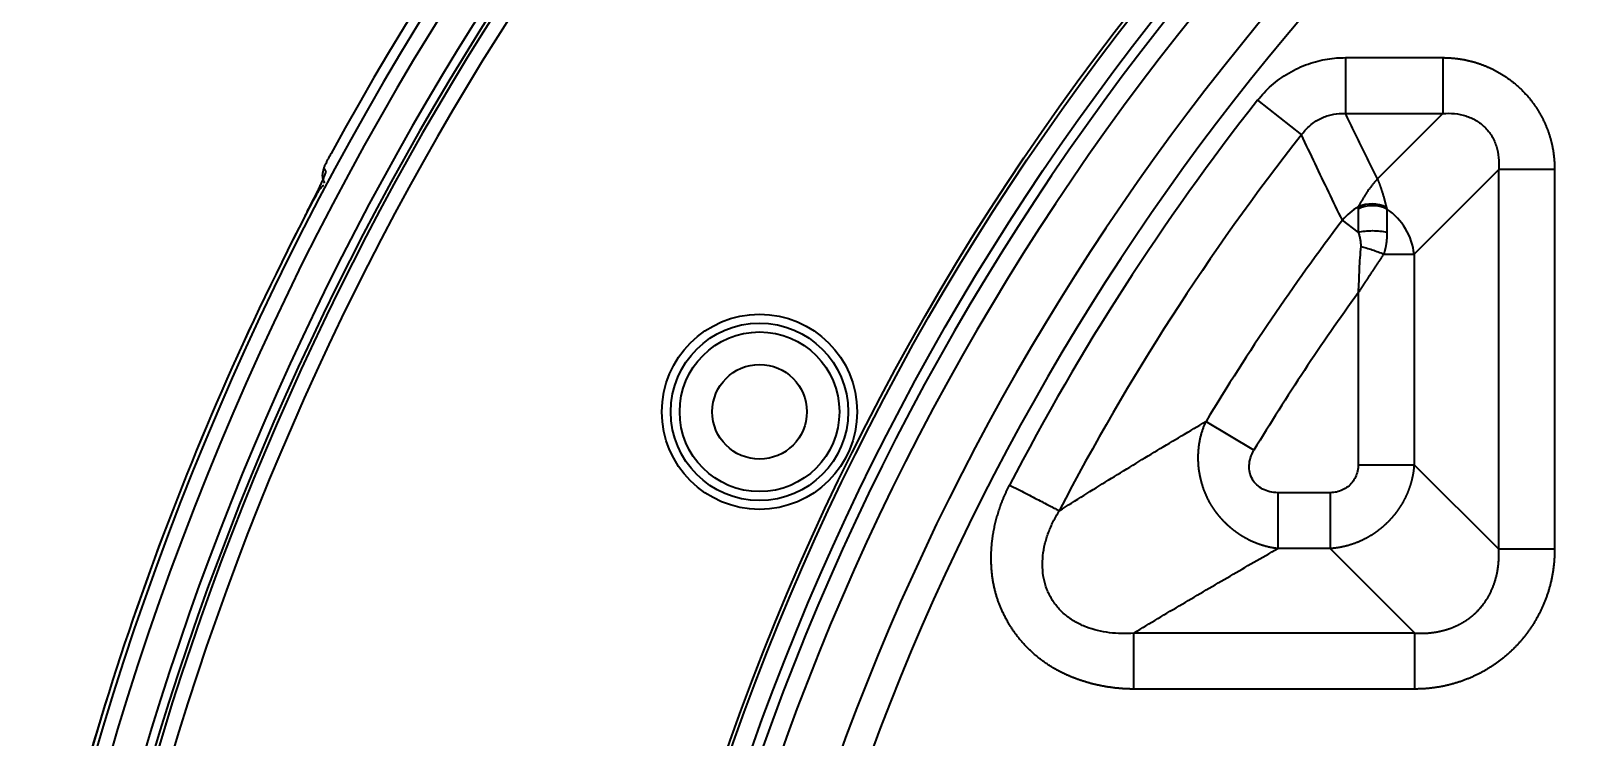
# Model space of a CAD drawing. Header units: millimetres. Extents: x -1286 to 291, y 5350 to 5880.
# Drawn here: x -1159.3 to -1106.4, y 5717.8 to 5741.8 of the extents above; entities that cross this region are included whole.
import ezdxf

# ---------------------------------------------------------------- set-up
doc = ezdxf.new("R2010")
doc.units = ezdxf.units.MM
doc.layers.add('dim', color=82, linetype='Continuous', lineweight=9)
doc.layers.add('粗实线层', color=7, linetype='Continuous', lineweight=35)
doc.dimstyles.new('ISO-25', dxfattribs={"dimscale": 1.5, "dimtxt": 2.5, "dimasz": 2.5, "dimexe": 1.25, "dimexo": 0.625, "dimtad": 1, "dimtxsty": 'Standard', "dimcen": 2.5, "dimadec": 0, "dimazin": 0, "dimtfac": 1, "dimtmove": 0, "dimatfit": 3, "dimfxl": 0, "dimarcsym": 0})

# ---------------------------------------------------------------- blocks, each defined once
blk = doc.blocks.new('*D39')
at = {"layer": 'Defpoints', "color": 0, "lineweight": 18, "transparency": 16777216}
for p in [(-981.514, 5754.075), (-1136.803, 5623.235)]:
    blk.add_point(p, dxfattribs=at)
at = {"layer": 'dim', "color": 0, "lineweight": -2, "transparency": 16777216}
for p, q in [((-931.597, 5796.133), (-979.219, 5756.008)), ((-1136.803, 5623.235), (-981.514, 5754.075)), ((-1139.097, 5621.302), (-1141.391, 5619.369))]:
    blk.add_line(p, q, dxfattribs=at)
at = {"layer": 'dim', "color": 0, "lineweight": 18, "transparency": 16777216}
for points in [[(-979.542, 5756.391), (-978.897, 5755.626), (-981.514, 5754.075)], [(-1139.419, 5621.684), (-1138.775, 5620.92), (-1136.803, 5623.235)]]:
    blk.add_solid(points, dxfattribs=at)
at = {"layer": 'dim', "color": 0, "lineweight": 18, "transparency": 16777216, "insert": (-942.427, 5790.849), "char_height": 3.75, "attachment_point": 5, "rotation": 40.1161}
blk.add_mtext('∅203,06', dxfattribs=at)

msp = doc.modelspace()

# ---------------------------------------------------------------- linework, layer by layer
at = {"layer": '粗实线层', "lineweight": 25}
for p, q in [((-1114.629, 5740.892), (-1114.629, 5738.991)), ((-1114.629, 5740.892), (-1111.323, 5740.892)), ((-1117.615, 5739.442), (-1116.122, 5738.267)), ((-1114.629, 5738.991), (-1111.323, 5738.991)), ((-1113.543, 5736.772), (-1111.323, 5738.991)), ((-1149.084, 5737.639), (-1149.084, 5737.639)), ((-1112.296, 5734.218), (-1109.423, 5737.091)), ((-1109.423, 5724.183), (-1109.423, 5737.091)), ((-1107.522, 5737.091), (-1107.522, 5724.183)), ((-1114.196, 5735.747), (-1114.196, 5734.959)), ((-1113.219, 5735.747), (-1113.219, 5734.959)), ((-1114.196, 5734.959), (-1114.733, 5735.366)), ((-1113.329, 5734.218), (-1112.296, 5734.218)), ((-1112.296, 5734.218), (-1112.296, 5727.056)), ((-1114.196, 5732.899), (-1114.196, 5727.056)), ((-1117.737, 5727.546), (-1119.366, 5728.526)), ((-1114.196, 5727.056), (-1112.904, 5727.056)), ((-1112.296, 5727.056), (-1109.423, 5724.183)), ((-1115.147, 5726.106), (-1116.923, 5726.106)), ((-1115.147, 5724.205), (-1116.923, 5724.205)), ((-1115.147, 5724.205), (-1112.274, 5721.332)), ((-1112.274, 5721.332), (-1121.818, 5721.332)), ((-1112.274, 5719.432), (-1121.818, 5719.432))]:
    msp.add_line(p, q, dxfattribs=at)
for centre, radius in [((-1053.128, 5688.655), 87.342), ((-1053.128, 5688.655), 87.216), ((-1053.128, 5688.655), 86.564), ((-1134.533, 5728.855), 3.316), ((-1134.533, 5728.855), 3.015), ((-1134.533, 5728.855), 2.713), ((-1134.533, 5728.855), 1.608)]:
    msp.add_circle(centre, radius, dxfattribs=at)
for centre, radius, start, end in [((-1059.158, 5688.655), 102.032, 6.18953, 168.43129), ((-1059.158, 5688.655), 102.402, 14.30847, 151.42209), ((-1059.158, 5688.655), 102.401, 14.30847, 151.42209), ((-1059.158, 5688.655), 101.531, 6.18953, 168.40811), ((-1059.158, 5688.655), 100.442, 20.91041, 168.28064), ((-1059.158, 5688.655), 100.141, 20.91041, 168.28065), ((-1059.158, 5688.655), 100.022, 21.11656, 168.26666), ((-1059.158, 5688.655), 99.521, 21.13618, 168.17064), ((-1053.128, 5688.655), 86.224, 90.08059, 179.91941), ((-1053.128, 5688.655), 85.581, 90.90297, 179.09703), ((-1053.128, 5688.655), 83.696, 92.22396, 178.03204), ((-1053.128, 5688.655), 82.706, 92.58039, 177.41961), ((-1053.128, 5688.655), 82.085, 141.77763, 152.65107), ((-1053.128, 5688.655), 80.184, 141.77758, 152.65109), ((-1059.158, 5688.655), 102.19, 152.70867, 168.44961), ((-1059.158, 5688.655), 102.191, 152.70867, 168.44814), ((-1053.128, 5688.655), 77.311, 142.8295, 148.95459), ((-1053.128, 5688.655), 75.411, 144.07664, 148.95453)]:
    msp.add_arc(centre, radius, start, end, dxfattribs=at)
for centre, major_axis, ratio, start_param, end_param in [((-1148.886, 5736.897), (-0.431, -0.258), 0.998141, 5.250322, 6.282591), ((-1113.219, 5734.218), (-1.8, -0.894), 0.933392, 4.789792, 5.146527), ((-1113.708, 5734.982), (-1.005, 0), 0.870881, 4.204558, 5.220229), ((-1113.704, 5735.021), (-0.991, 0.17), 0.891948, 4.378573, 5.370237), ((-1114.196, 5734.218), (-1.421, 1.421), 0.89907, 3.980088, 4.907867)]:
    msp.add_ellipse(centre, major_axis=major_axis, ratio=ratio, start_param=start_param, end_param=end_param, dxfattribs=at)
for points in [[(-1117.615, 5739.442), (-1117.475, 5739.621), (-1117.164, 5739.954), (-1116.568, 5740.391), (-1115.902, 5740.699), (-1115.227, 5740.864), (-1114.824, 5740.892), (-1114.629, 5740.892)], [(-1113.543, 5736.772), (-1113.633, 5736.954), (-1113.813, 5737.321), (-1114.085, 5737.874), (-1114.357, 5738.43), (-1114.538, 5738.804), (-1114.629, 5738.991)], [(-1114.733, 5735.366), (-1114.887, 5735.683), (-1115.195, 5736.321), (-1115.658, 5737.288), (-1115.967, 5737.939), (-1116.122, 5738.267)], [(-1149.328, 5737.135), (-1149.329, 5737.136), (-1149.329, 5737.141), (-1149.324, 5737.157), (-1149.314, 5737.183), (-1149.298, 5737.22), (-1149.273, 5737.272), (-1149.24, 5737.342), (-1149.196, 5737.428), (-1149.143, 5737.53), (-1149.104, 5737.602), (-1149.084, 5737.639)], [(-1149.974, 5735.511), (-1149.928, 5735.6), (-1149.841, 5735.768), (-1149.727, 5735.994), (-1149.628, 5736.192), (-1149.543, 5736.365), (-1149.473, 5736.511), (-1149.415, 5736.632), (-1149.368, 5736.734), (-1149.329, 5736.823), (-1149.297, 5736.899), (-1149.274, 5736.96), (-1149.261, 5737.004), (-1149.26, 5737.02), (-1149.262, 5737.024)], [(-1149.262, 5737.024), (-1149.269, 5737.036), (-1149.284, 5737.061), (-1149.306, 5737.098), (-1149.321, 5737.123), (-1149.328, 5737.135)], [(-1114.19, 5735.824), (-1114.192, 5735.812), (-1114.195, 5735.787), (-1114.196, 5735.761), (-1114.196, 5735.747)], [(-1113.237, 5735.8), (-1113.235, 5735.792), (-1113.23, 5735.775), (-1113.223, 5735.757), (-1113.219, 5735.747)], [(-1116.923, 5726.106), (-1117.019, 5726.106), (-1117.201, 5726.127), (-1117.449, 5726.22), (-1117.652, 5726.367), (-1117.802, 5726.559), (-1117.89, 5726.787), (-1117.911, 5727.037), (-1117.862, 5727.297), (-1117.787, 5727.464), (-1117.737, 5727.546)], [(-1114.196, 5727.056), (-1114.196, 5726.981), (-1114.212, 5726.836), (-1114.281, 5726.632), (-1114.393, 5726.451), (-1114.542, 5726.302), (-1114.722, 5726.191), (-1114.927, 5726.121), (-1115.072, 5726.106), (-1115.147, 5726.106)], [(-1121.818, 5721.332), (-1121.271, 5721.665), (-1120.179, 5722.322), (-1118.549, 5723.278), (-1117.465, 5723.899), (-1116.923, 5724.205)]]:
    msp.add_open_spline(points, degree=3, dxfattribs=at)
for points, degree, knots in [([(-1111.323, 5740.892), (-1110.932, 5740.891), (-1110.552, 5740.815), (-1110.183, 5740.74), (-1109.837, 5740.595), (-1109.497, 5740.453), (-1109.191, 5740.247), (-1108.888, 5740.043), (-1108.372, 5739.526), (-1108.168, 5739.223), (-1107.962, 5738.918), (-1107.819, 5738.577), (-1107.674, 5738.232), (-1107.599, 5737.861), (-1107.523, 5737.483), (-1107.522, 5737.091)], 2, [0, 0, 0, 0.125, 0.125, 0.25, 0.25, 0.375, 0.375, 0.5, 0.625, 0.625, 0.75, 0.75, 0.875, 0.875, 1, 1, 1]), ([(-1116.122, 5738.267), (-1116.114, 5738.278), (-1116.028, 5738.397), (-1115.833, 5738.606), (-1115.498, 5738.829), (-1115.128, 5738.961), (-1114.832, 5738.996), (-1114.669, 5738.993), (-1114.629, 5738.991)], 3, [0, 0, 0, 0, 0.023926, 0.251515, 0.488779, 0.72083, 0.931988, 1, 1, 1, 1]), ([(-1111.323, 5738.991), (-1111.188, 5739.003), (-1111.053, 5739.003), (-1110.789, 5738.977), (-1110.66, 5738.951), (-1110.414, 5738.873), (-1110.296, 5738.821), (-1110.079, 5738.69), (-1109.979, 5738.613), (-1109.801, 5738.435), (-1109.723, 5738.335), (-1109.593, 5738.118), (-1109.541, 5738), (-1109.463, 5737.754), (-1109.437, 5737.625), (-1109.411, 5737.361), (-1109.411, 5737.226), (-1109.423, 5737.091)], 3, [0, 0, 0, 0, 0.125, 0.125, 0.25, 0.25, 0.375, 0.375, 0.5, 0.5, 0.625, 0.625, 0.75, 0.75, 0.875, 0.875, 1, 1, 1, 1]), ([(-1113.543, 5736.772), (-1113.547, 5736.767), (-1113.556, 5736.757), (-1113.571, 5736.74), (-1113.588, 5736.72), (-1113.608, 5736.698), (-1113.63, 5736.672), (-1113.653, 5736.644), (-1113.68, 5736.612), (-1113.708, 5736.576), (-1113.739, 5736.537), (-1113.772, 5736.494), (-1113.807, 5736.446), (-1113.844, 5736.394), (-1113.88, 5736.343), (-1113.912, 5736.294), (-1113.941, 5736.25), (-1113.97, 5736.205), (-1113.997, 5736.161), (-1114.024, 5736.117), (-1114.05, 5736.074), (-1114.076, 5736.031), (-1114.1, 5735.988), (-1114.124, 5735.946), (-1114.147, 5735.905), (-1114.169, 5735.864), (-1114.183, 5735.837), (-1114.19, 5735.824)], 3, [0, 0, 0, 0, 0.01982, 0.043011, 0.069575, 0.099515, 0.132836, 0.169539, 0.209629, 0.253107, 0.299975, 0.350232, 0.403877, 0.460904, 0.521304, 0.567585, 0.612716, 0.65669, 0.699505, 0.741157, 0.781642, 0.82096, 0.859109, 0.896088, 0.931896, 0.966534, 1, 1, 1, 1]), ([(-1113.543, 5736.772), (-1113.54, 5736.766), (-1113.536, 5736.755), (-1113.529, 5736.738), (-1113.522, 5736.72), (-1113.515, 5736.703), (-1113.508, 5736.686), (-1113.501, 5736.669), (-1113.495, 5736.653), (-1113.489, 5736.636), (-1113.482, 5736.619), (-1113.476, 5736.603), (-1113.47, 5736.586), (-1113.464, 5736.57), (-1113.459, 5736.554), (-1113.453, 5736.538), (-1113.447, 5736.523), (-1113.442, 5736.507), (-1113.437, 5736.492), (-1113.431, 5736.477), (-1113.426, 5736.462), (-1113.421, 5736.447), (-1113.417, 5736.432), (-1113.412, 5736.418), (-1113.407, 5736.404), (-1113.403, 5736.39), (-1113.399, 5736.377), (-1113.394, 5736.364), (-1113.39, 5736.351), (-1113.386, 5736.338), (-1113.379, 5736.315), (-1113.369, 5736.282), (-1113.355, 5736.237), (-1113.342, 5736.193), (-1113.329, 5736.148), (-1113.316, 5736.104), (-1113.304, 5736.06), (-1113.292, 5736.016), (-1113.28, 5735.972), (-1113.269, 5735.928), (-1113.258, 5735.885), (-1113.247, 5735.843), (-1113.24, 5735.814), (-1113.237, 5735.8)], 3, [0, 0, 0, 0, 0.023244, 0.046112, 0.068603, 0.090719, 0.112458, 0.133821, 0.154808, 0.175419, 0.195654, 0.215512, 0.234994, 0.2541, 0.27283, 0.291184, 0.309162, 0.326764, 0.343989, 0.360838, 0.377311, 0.393409, 0.409129, 0.424474, 0.439443, 0.454036, 0.468252, 0.482092, 0.495557, 0.508645, 0.521357, 0.566328, 0.610374, 0.653494, 0.695689, 0.736959, 0.777305, 0.816727, 0.855226, 0.892802, 0.929456, 0.965188, 1, 1, 1, 1]), ([(-1107.522, 5737.091), (-1107.626, 5737.091), (-1107.73, 5737.091), (-1107.935, 5737.091), (-1108.036, 5737.091), (-1108.234, 5737.091), (-1108.33, 5737.091), (-1108.516, 5737.091), (-1108.605, 5737.091), (-1108.774, 5737.091), (-1108.854, 5737.091), (-1109.002, 5737.091), (-1109.071, 5737.091), (-1109.195, 5737.091), (-1109.251, 5737.091), (-1109.348, 5737.091), (-1109.389, 5737.091), (-1109.423, 5737.091)], 3, [0, 0, 0, 0, 0.125, 0.125, 0.25, 0.25, 0.375, 0.375, 0.5, 0.5, 0.625, 0.625, 0.75, 0.75, 0.875, 0.875, 1, 1, 1, 1]), ([(-1149.336, 5736.541), (-1149.349, 5736.538), (-1149.386, 5736.521), (-1149.455, 5736.449), (-1149.553, 5736.301), (-1149.674, 5736.086), (-1149.819, 5735.811), (-1149.924, 5735.608), (-1149.981, 5735.499)], 3, [0, 0, 0, 0, 0.083952, 0.234691, 0.402189, 0.586133, 0.785707, 1, 1, 1, 1]), ([(-1114.196, 5734.959), (-1114.122, 5734.976), (-1114.042, 5734.99), (-1113.878, 5735.008), (-1113.793, 5735.012), (-1113.623, 5735.012), (-1113.537, 5735.008), (-1113.373, 5734.99), (-1113.293, 5734.976), (-1113.219, 5734.959)], 3, [0, 0, 0, 0, 0.25, 0.25, 0.5, 0.5, 0.75, 0.75, 1, 1, 1, 1]), ([(-1114.196, 5734.959), (-1114.183, 5734.92), (-1114.17, 5734.88), (-1114.147, 5734.799), (-1114.137, 5734.759), (-1114.121, 5734.677), (-1114.115, 5734.637), (-1114.108, 5734.557), (-1114.107, 5734.517), (-1114.109, 5734.478)], 3, [0, 0, 0, 0, 0.25, 0.25, 0.5, 0.5, 0.75, 0.75, 1, 1, 1, 1]), ([(-1113.219, 5734.959), (-1113.219, 5734.952), (-1113.219, 5734.94), (-1113.219, 5734.92), (-1113.219, 5734.901), (-1113.22, 5734.882), (-1113.22, 5734.862), (-1113.221, 5734.843), (-1113.222, 5734.824), (-1113.223, 5734.805), (-1113.224, 5734.786), (-1113.225, 5734.766), (-1113.226, 5734.747), (-1113.228, 5734.728), (-1113.229, 5734.709), (-1113.231, 5734.69), (-1113.233, 5734.671), (-1113.235, 5734.652), (-1113.237, 5734.634), (-1113.239, 5734.615), (-1113.242, 5734.596), (-1113.245, 5734.577), (-1113.247, 5734.559), (-1113.25, 5734.54), (-1113.253, 5734.522), (-1113.256, 5734.503), (-1113.26, 5734.485), (-1113.263, 5734.467), (-1113.267, 5734.448), (-1113.271, 5734.43), (-1113.275, 5734.412), (-1113.279, 5734.394), (-1113.283, 5734.376), (-1113.288, 5734.358), (-1113.292, 5734.34), (-1113.297, 5734.323), (-1113.302, 5734.305), (-1113.307, 5734.287), (-1113.312, 5734.27), (-1113.317, 5734.252), (-1113.323, 5734.235), (-1113.327, 5734.223), (-1113.329, 5734.218)], 3, [0, 0, 0, 0, 0.026987, 0.053864, 0.080631, 0.107289, 0.133837, 0.160275, 0.186604, 0.212822, 0.238931, 0.264931, 0.290821, 0.316604, 0.342278, 0.367845, 0.393305, 0.41866, 0.443909, 0.469056, 0.494099, 0.519042, 0.543885, 0.56863, 0.593279, 0.617833, 0.642295, 0.666667, 0.690951, 0.71515, 0.739266, 0.763302, 0.787261, 0.811146, 0.834961, 0.858708, 0.882392, 0.906017, 0.929586, 0.953103, 0.976573, 1, 1, 1, 1]), ([(-1114.109, 5734.478), (-1114.122, 5734.35), (-1114.132, 5734.221), (-1114.149, 5733.96), (-1114.156, 5733.828), (-1114.168, 5733.563), (-1114.173, 5733.43), (-1114.184, 5733.164), (-1114.189, 5733.032), (-1114.196, 5732.899)], 3, [0, 0, 0, 0, 0.25, 0.25, 0.5, 0.5, 0.75, 0.75, 1, 1, 1, 1]), ([(-1113.329, 5734.218), (-1113.335, 5734.209), (-1113.347, 5734.191), (-1113.365, 5734.163), (-1113.384, 5734.135), (-1113.403, 5734.106), (-1113.422, 5734.077), (-1113.442, 5734.047), (-1113.462, 5734.016), (-1113.483, 5733.985), (-1113.504, 5733.953), (-1113.526, 5733.921), (-1113.548, 5733.887), (-1113.57, 5733.854), (-1113.593, 5733.819), (-1113.616, 5733.784), (-1113.64, 5733.748), (-1113.664, 5733.712), (-1113.688, 5733.675), (-1113.713, 5733.637), (-1113.738, 5733.599), (-1113.764, 5733.56), (-1113.79, 5733.52), (-1113.816, 5733.48), (-1113.843, 5733.439), (-1113.871, 5733.398), (-1113.898, 5733.355), (-1113.926, 5733.313), (-1113.955, 5733.269), (-1113.984, 5733.225), (-1114.013, 5733.18), (-1114.043, 5733.135), (-1114.073, 5733.089), (-1114.103, 5733.043), (-1114.134, 5732.995), (-1114.165, 5732.947), (-1114.186, 5732.915), (-1114.196, 5732.899)], 3, [0, 0, 0, 0, 0.020895, 0.042241, 0.064037, 0.086283, 0.10898, 0.132128, 0.155726, 0.179776, 0.204278, 0.22923, 0.254634, 0.28049, 0.306797, 0.333556, 0.360767, 0.38843, 0.416545, 0.445113, 0.474132, 0.503604, 0.533528, 0.563905, 0.594734, 0.626016, 0.65775, 0.689937, 0.722577, 0.755669, 0.789215, 0.823213, 0.857664, 0.892569, 0.927926, 0.963736, 1, 1, 1, 1]), ([(-1114.109, 5734.478), (-1114.05, 5734.463), (-1113.986, 5734.445), (-1113.855, 5734.406), (-1113.787, 5734.384), (-1113.65, 5734.339), (-1113.582, 5734.315), (-1113.451, 5734.267), (-1113.388, 5734.242), (-1113.329, 5734.218)], 3, [0, 0, 0, 0, 0.25, 0.25, 0.5, 0.5, 0.75, 0.75, 1, 1, 1, 1]), ([(-1124.35, 5725.493), (-1123.794, 5725.843), (-1122.683, 5726.536), (-1121.023, 5727.546), (-1119.918, 5728.202), (-1119.366, 5728.526)], 3, [0, 0, 0, 0, 0.333334, 0.666669, 1, 1, 1, 1]), ([(-1116.923, 5724.205), (-1116.932, 5724.206), (-1116.949, 5724.208), (-1116.974, 5724.211), (-1117, 5724.215), (-1117.025, 5724.219), (-1117.051, 5724.222), (-1117.076, 5724.227), (-1117.102, 5724.231), (-1117.127, 5724.236), (-1117.153, 5724.241), (-1117.178, 5724.246), (-1117.203, 5724.251), (-1117.229, 5724.257), (-1117.254, 5724.262), (-1117.279, 5724.269), (-1117.305, 5724.275), (-1117.33, 5724.281), (-1117.355, 5724.288), (-1117.38, 5724.295), (-1117.405, 5724.302), (-1117.43, 5724.31), (-1117.455, 5724.317), (-1117.48, 5724.325), (-1117.505, 5724.333), (-1117.529, 5724.342), (-1117.554, 5724.35), (-1117.578, 5724.359), (-1117.603, 5724.368), (-1117.627, 5724.377), (-1117.652, 5724.386), (-1117.676, 5724.396), (-1117.7, 5724.406), (-1117.724, 5724.416), (-1117.748, 5724.426), (-1117.772, 5724.436), (-1117.796, 5724.447), (-1117.819, 5724.458), (-1117.843, 5724.469), (-1117.866, 5724.48), (-1117.889, 5724.491), (-1117.913, 5724.503), (-1117.936, 5724.515), (-1117.959, 5724.527), (-1117.981, 5724.539), (-1118.004, 5724.551), (-1118.027, 5724.564), (-1118.049, 5724.576), (-1118.071, 5724.589), (-1118.093, 5724.602), (-1118.115, 5724.615), (-1118.137, 5724.629), (-1118.159, 5724.642), (-1118.18, 5724.656), (-1118.202, 5724.669), (-1118.223, 5724.683), (-1118.244, 5724.697), (-1118.265, 5724.712), (-1118.286, 5724.726), (-1118.307, 5724.74), (-1118.327, 5724.755), (-1118.347, 5724.77), (-1118.367, 5724.785), (-1118.387, 5724.8), (-1118.407, 5724.815), (-1118.427, 5724.83), (-1118.446, 5724.845), (-1118.466, 5724.861), (-1118.485, 5724.876), (-1118.504, 5724.892), (-1118.522, 5724.908), (-1118.541, 5724.924), (-1118.559, 5724.94), (-1118.578, 5724.956), (-1118.596, 5724.972), (-1118.614, 5724.988), (-1118.631, 5725.004), (-1118.649, 5725.021), (-1118.666, 5725.037), (-1118.683, 5725.054), (-1118.7, 5725.07), (-1118.717, 5725.087), (-1118.734, 5725.104), (-1118.75, 5725.12), (-1118.766, 5725.137), (-1118.782, 5725.154), (-1118.798, 5725.171), (-1118.814, 5725.188), (-1118.829, 5725.205), (-1118.844, 5725.222), (-1118.86, 5725.239), (-1118.874, 5725.256), (-1118.889, 5725.273), (-1118.904, 5725.291), (-1118.918, 5725.308), (-1118.932, 5725.325), (-1118.946, 5725.342), (-1118.96, 5725.359), (-1118.974, 5725.377), (-1118.987, 5725.394), (-1119, 5725.411), (-1119.013, 5725.429), (-1119.026, 5725.446), (-1119.039, 5725.463), (-1119.051, 5725.48), (-1119.063, 5725.498), (-1119.076, 5725.515), (-1119.087, 5725.532), (-1119.099, 5725.549), (-1119.111, 5725.567), (-1119.122, 5725.584), (-1119.133, 5725.601), (-1119.144, 5725.618), (-1119.155, 5725.635), (-1119.166, 5725.653), (-1119.176, 5725.67), (-1119.187, 5725.687), (-1119.197, 5725.704), (-1119.207, 5725.721), (-1119.217, 5725.738), (-1119.23, 5725.76), (-1119.246, 5725.789), (-1119.265, 5725.825), (-1119.284, 5725.861), (-1119.302, 5725.898), (-1119.321, 5725.936), (-1119.339, 5725.974), (-1119.356, 5726.013), (-1119.374, 5726.053), (-1119.391, 5726.093), (-1119.407, 5726.134), (-1119.424, 5726.176), (-1119.439, 5726.219), (-1119.455, 5726.262), (-1119.469, 5726.305), (-1119.484, 5726.35), (-1119.497, 5726.394), (-1119.51, 5726.44), (-1119.523, 5726.486), (-1119.535, 5726.533), (-1119.546, 5726.58), (-1119.557, 5726.627), (-1119.567, 5726.676), (-1119.577, 5726.724), (-1119.585, 5726.774), (-1119.593, 5726.823), (-1119.601, 5726.873), (-1119.607, 5726.924), (-1119.613, 5726.974), (-1119.618, 5727.025), (-1119.622, 5727.077), (-1119.625, 5727.129), (-1119.627, 5727.181), (-1119.629, 5727.233), (-1119.629, 5727.285), (-1119.629, 5727.338), (-1119.628, 5727.391), (-1119.626, 5727.443), (-1119.623, 5727.496), (-1119.619, 5727.549), (-1119.614, 5727.602), (-1119.608, 5727.656), (-1119.602, 5727.709), (-1119.594, 5727.761), (-1119.585, 5727.814), (-1119.576, 5727.867), (-1119.565, 5727.919), (-1119.554, 5727.972), (-1119.541, 5728.024), (-1119.528, 5728.076), (-1119.514, 5728.127), (-1119.498, 5728.179), (-1119.482, 5728.229), (-1119.465, 5728.28), (-1119.447, 5728.33), (-1119.428, 5728.38), (-1119.408, 5728.429), (-1119.387, 5728.478), (-1119.373, 5728.51), (-1119.366, 5728.526)], 3, [0, 0, 0, 0, 0.004603, 0.009209, 0.013818, 0.018429, 0.023042, 0.027657, 0.032275, 0.036893, 0.041513, 0.046134, 0.050755, 0.055377, 0.059999, 0.064621, 0.069243, 0.073865, 0.078485, 0.083104, 0.087722, 0.092338, 0.096953, 0.101565, 0.106175, 0.110782, 0.115386, 0.119987, 0.124584, 0.129178, 0.133767, 0.138352, 0.142933, 0.147509, 0.152079, 0.156644, 0.161204, 0.165757, 0.170305, 0.174846, 0.17938, 0.183907, 0.188426, 0.192939, 0.197443, 0.201939, 0.206427, 0.210907, 0.215378, 0.219839, 0.224291, 0.228734, 0.233166, 0.237589, 0.242001, 0.246403, 0.250793, 0.255173, 0.259541, 0.263898, 0.268243, 0.272576, 0.276896, 0.281204, 0.2855, 0.289782, 0.294051, 0.298307, 0.30255, 0.306778, 0.310992, 0.315193, 0.319378, 0.323549, 0.327706, 0.331847, 0.335973, 0.340083, 0.344178, 0.348257, 0.35232, 0.356367, 0.360398, 0.364412, 0.36841, 0.37239, 0.376354, 0.3803, 0.38423, 0.388141, 0.392035, 0.395912, 0.39977, 0.40361, 0.407432, 0.411236, 0.415022, 0.418788, 0.422536, 0.426266, 0.429976, 0.433667, 0.437339, 0.440992, 0.444625, 0.448239, 0.451834, 0.455408, 0.458963, 0.462498, 0.466013, 0.469508, 0.472983, 0.476438, 0.479872, 0.483287, 0.48668, 0.490054, 0.493406, 0.496738, 0.50005, 0.50684, 0.513717, 0.520681, 0.527732, 0.534868, 0.54209, 0.549396, 0.556786, 0.564258, 0.571812, 0.579448, 0.587163, 0.594956, 0.602828, 0.610776, 0.618799, 0.626896, 0.635066, 0.643307, 0.651618, 0.659997, 0.668442, 0.676953, 0.685526, 0.694161, 0.702856, 0.711609, 0.720418, 0.729281, 0.738195, 0.74716, 0.756173, 0.765232, 0.774335, 0.783479, 0.792662, 0.801883, 0.811138, 0.820426, 0.829745, 0.839091, 0.848463, 0.857859, 0.867275, 0.87671, 0.886161, 0.895626, 0.905103, 0.914589, 0.924082, 0.933579, 0.943079, 0.952579, 0.962076, 0.971569, 0.981056, 0.990533, 1, 1, 1, 1]), ([(-1112.296, 5727.056), (-1112.296, 5727.047), (-1112.298, 5727.029), (-1112.3, 5727.002), (-1112.302, 5726.975), (-1112.305, 5726.948), (-1112.308, 5726.921), (-1112.311, 5726.894), (-1112.315, 5726.867), (-1112.318, 5726.841), (-1112.322, 5726.814), (-1112.326, 5726.787), (-1112.331, 5726.76), (-1112.336, 5726.734), (-1112.34, 5726.707), (-1112.346, 5726.68), (-1112.351, 5726.654), (-1112.357, 5726.627), (-1112.362, 5726.601), (-1112.369, 5726.574), (-1112.375, 5726.548), (-1112.381, 5726.521), (-1112.388, 5726.495), (-1112.395, 5726.469), (-1112.403, 5726.443), (-1112.41, 5726.417), (-1112.418, 5726.391), (-1112.426, 5726.365), (-1112.434, 5726.339), (-1112.443, 5726.313), (-1112.451, 5726.287), (-1112.46, 5726.261), (-1112.47, 5726.236), (-1112.479, 5726.21), (-1112.489, 5726.185), (-1112.498, 5726.159), (-1112.509, 5726.134), (-1112.519, 5726.109), (-1112.529, 5726.083), (-1112.54, 5726.058), (-1112.551, 5726.033), (-1112.562, 5726.009), (-1112.574, 5725.984), (-1112.586, 5725.959), (-1112.597, 5725.934), (-1112.61, 5725.91), (-1112.622, 5725.886), (-1112.634, 5725.861), (-1112.647, 5725.837), (-1112.66, 5725.813), (-1112.673, 5725.789), (-1112.687, 5725.765), (-1112.7, 5725.742), (-1112.714, 5725.718), (-1112.728, 5725.695), (-1112.743, 5725.671), (-1112.757, 5725.648), (-1112.772, 5725.625), (-1112.787, 5725.602), (-1112.802, 5725.579), (-1112.817, 5725.556), (-1112.832, 5725.534), (-1112.848, 5725.511), (-1112.864, 5725.489), (-1112.88, 5725.467), (-1112.896, 5725.445), (-1112.913, 5725.423), (-1112.929, 5725.401), (-1112.946, 5725.379), (-1112.963, 5725.358), (-1112.981, 5725.337), (-1112.998, 5725.315), (-1113.016, 5725.294), (-1113.033, 5725.274), (-1113.051, 5725.253), (-1113.07, 5725.232), (-1113.088, 5725.212), (-1113.106, 5725.192), (-1113.125, 5725.172), (-1113.144, 5725.152), (-1113.163, 5725.132), (-1113.182, 5725.112), (-1113.202, 5725.093), (-1113.221, 5725.074), (-1113.241, 5725.055), (-1113.261, 5725.036), (-1113.281, 5725.017), (-1113.301, 5724.999), (-1113.321, 5724.98), (-1113.342, 5724.962), (-1113.363, 5724.944), (-1113.383, 5724.926), (-1113.405, 5724.909), (-1113.426, 5724.891), (-1113.447, 5724.874), (-1113.468, 5724.857), (-1113.49, 5724.84), (-1113.512, 5724.823), (-1113.534, 5724.807), (-1113.556, 5724.791), (-1113.578, 5724.775), (-1113.6, 5724.759), (-1113.623, 5724.743), (-1113.645, 5724.727), (-1113.668, 5724.712), (-1113.691, 5724.697), (-1113.714, 5724.682), (-1113.737, 5724.667), (-1113.76, 5724.653), (-1113.784, 5724.639), (-1113.807, 5724.625), (-1113.831, 5724.611), (-1113.854, 5724.597), (-1113.878, 5724.584), (-1113.902, 5724.57), (-1113.926, 5724.557), (-1113.95, 5724.545), (-1113.975, 5724.532), (-1113.999, 5724.52), (-1114.024, 5724.508), (-1114.048, 5724.496), (-1114.073, 5724.484), (-1114.098, 5724.473), (-1114.123, 5724.461), (-1114.148, 5724.45), (-1114.173, 5724.439), (-1114.198, 5724.429), (-1114.223, 5724.419), (-1114.248, 5724.408), (-1114.274, 5724.399), (-1114.299, 5724.389), (-1114.325, 5724.379), (-1114.351, 5724.37), (-1114.376, 5724.361), (-1114.402, 5724.353), (-1114.428, 5724.344), (-1114.454, 5724.336), (-1114.48, 5724.328), (-1114.506, 5724.32), (-1114.532, 5724.312), (-1114.559, 5724.305), (-1114.585, 5724.298), (-1114.611, 5724.291), (-1114.638, 5724.285), (-1114.664, 5724.278), (-1114.691, 5724.272), (-1114.717, 5724.266), (-1114.744, 5724.261), (-1114.77, 5724.255), (-1114.797, 5724.25), (-1114.824, 5724.245), (-1114.85, 5724.24), (-1114.877, 5724.236), (-1114.904, 5724.232), (-1114.931, 5724.228), (-1114.958, 5724.224), (-1114.985, 5724.221), (-1115.012, 5724.217), (-1115.039, 5724.215), (-1115.066, 5724.212), (-1115.093, 5724.209), (-1115.12, 5724.207), (-1115.138, 5724.206), (-1115.147, 5724.205)], 3, [0, 0, 0, 0, 0.006229, 0.012458, 0.018686, 0.024913, 0.031139, 0.037364, 0.043589, 0.049813, 0.056036, 0.062258, 0.06848, 0.074701, 0.080921, 0.087141, 0.09336, 0.099578, 0.105795, 0.112012, 0.118229, 0.124444, 0.130659, 0.136874, 0.143088, 0.149301, 0.155514, 0.161726, 0.167937, 0.174148, 0.180359, 0.186569, 0.192779, 0.198988, 0.205196, 0.211404, 0.217612, 0.223819, 0.230026, 0.236232, 0.242438, 0.248644, 0.254849, 0.261054, 0.267258, 0.273462, 0.279666, 0.28587, 0.292073, 0.298275, 0.304478, 0.31068, 0.316882, 0.323084, 0.329285, 0.335486, 0.341687, 0.347888, 0.354088, 0.360289, 0.366489, 0.372689, 0.378889, 0.385088, 0.391288, 0.397487, 0.403687, 0.409886, 0.416085, 0.422284, 0.428483, 0.434682, 0.44088, 0.447079, 0.453278, 0.459477, 0.465675, 0.471874, 0.478073, 0.484272, 0.490471, 0.49667, 0.502869, 0.509068, 0.515267, 0.521466, 0.527665, 0.533865, 0.540064, 0.546264, 0.552464, 0.558664, 0.564864, 0.571065, 0.577266, 0.583466, 0.589667, 0.595869, 0.60207, 0.608272, 0.614474, 0.620677, 0.626879, 0.633082, 0.639286, 0.645489, 0.651693, 0.657897, 0.664102, 0.670307, 0.676513, 0.682718, 0.688925, 0.695131, 0.701338, 0.707546, 0.713754, 0.719962, 0.726171, 0.73238, 0.73859, 0.744801, 0.751011, 0.757223, 0.763435, 0.769647, 0.77586, 0.782074, 0.788288, 0.794503, 0.800718, 0.806934, 0.813151, 0.819368, 0.825586, 0.831805, 0.838024, 0.844244, 0.850465, 0.856686, 0.862909, 0.869131, 0.875355, 0.881579, 0.887805, 0.89403, 0.900257, 0.906485, 0.912713, 0.918942, 0.925172, 0.931403, 0.937634, 0.943867, 0.9501, 0.956334, 0.96257, 0.968806, 0.975043, 0.981281, 0.987519, 0.993759, 1, 1, 1, 1]), ([(-1112.904, 5727.056), (-1112.835, 5727.056), (-1112.704, 5727.056), (-1112.535, 5727.056), (-1112.442, 5727.056), (-1112.361, 5727.056), (-1112.325, 5727.056), (-1112.296, 5727.056)], 3, [0, 0, 0, 0, 0.25, 0.5, 0.75, 0.75, 1, 1, 1, 1]), ([(-1121.818, 5719.432), (-1122.169, 5719.432), (-1122.527, 5719.477), (-1122.872, 5719.521), (-1123.21, 5719.606), (-1123.538, 5719.689), (-1123.843, 5719.806), (-1124.143, 5719.922), (-1124.404, 5720.065), (-1124.92, 5720.348), (-1125.331, 5720.738), (-1125.741, 5721.125), (-1126.036, 5721.61), (-1126.337, 5722.103), (-1126.489, 5722.618), (-1126.647, 5723.154), (-1126.663, 5723.779), (-1126.679, 5724.42), (-1126.523, 5725.073), (-1126.365, 5725.734), (-1126.038, 5726.366)], 2, [0, 0, 0, 0.0625, 0.0625, 0.125, 0.125, 0.1875, 0.1875, 0.25, 0.25, 0.375, 0.375, 0.5, 0.5, 0.625, 0.625, 0.75, 0.75, 0.875, 0.875, 1, 1, 1]), ([(-1126.038, 5726.366), (-1125.946, 5726.318), (-1125.854, 5726.27), (-1125.672, 5726.176), (-1125.582, 5726.13), (-1125.406, 5726.039), (-1125.321, 5725.995), (-1125.156, 5725.909), (-1125.077, 5725.868), (-1124.926, 5725.791), (-1124.856, 5725.754), (-1124.724, 5725.686), (-1124.663, 5725.654), (-1124.553, 5725.597), (-1124.503, 5725.572), (-1124.417, 5725.527), (-1124.38, 5725.508), (-1124.35, 5725.493)], 3, [0, 0, 0, 0, 0.125, 0.125, 0.25, 0.25, 0.375, 0.375, 0.5, 0.5, 0.625, 0.625, 0.75, 0.75, 0.875, 0.875, 1, 1, 1, 1]), ([(-1116.923, 5726.106), (-1116.923, 5726.002), (-1116.923, 5725.898), (-1116.923, 5725.693), (-1116.923, 5725.592), (-1116.923, 5725.394), (-1116.923, 5725.298), (-1116.923, 5725.112), (-1116.923, 5725.023), (-1116.923, 5724.854), (-1116.923, 5724.774), (-1116.923, 5724.626), (-1116.923, 5724.557), (-1116.923, 5724.433), (-1116.923, 5724.377), (-1116.923, 5724.28), (-1116.923, 5724.239), (-1116.923, 5724.205)], 3, [0, 0, 0, 0, 0.125, 0.125, 0.25, 0.25, 0.375, 0.375, 0.5, 0.5, 0.625, 0.625, 0.75, 0.75, 0.875, 0.875, 1, 1, 1, 1]), ([(-1121.818, 5721.332), (-1121.958, 5721.321), (-1122.098, 5721.317), (-1122.376, 5721.321), (-1122.514, 5721.33), (-1122.785, 5721.364), (-1122.919, 5721.388), (-1123.18, 5721.451), (-1123.307, 5721.491), (-1123.554, 5721.586), (-1123.672, 5721.642), (-1123.898, 5721.769), (-1124.005, 5721.841), (-1124.204, 5722.001), (-1124.297, 5722.088), (-1124.464, 5722.277), (-1124.539, 5722.379), (-1124.669, 5722.594), (-1124.725, 5722.707), (-1124.816, 5722.943), (-1124.851, 5723.065), (-1124.901, 5723.316), (-1124.915, 5723.444), (-1124.925, 5723.703), (-1124.92, 5723.834), (-1124.891, 5724.097), (-1124.868, 5724.228), (-1124.805, 5724.49), (-1124.765, 5724.619), (-1124.67, 5724.876), (-1124.615, 5725.002), (-1124.492, 5725.251), (-1124.424, 5725.373), (-1124.35, 5725.493)], 3, [0, 0, 0, 0, 0.0625, 0.0625, 0.125, 0.125, 0.1875, 0.1875, 0.25, 0.25, 0.3125, 0.3125, 0.375, 0.375, 0.4375, 0.4375, 0.5, 0.5, 0.5625, 0.5625, 0.625, 0.625, 0.6875, 0.6875, 0.75, 0.75, 0.8125, 0.8125, 0.875, 0.875, 0.9375, 0.9375, 1, 1, 1, 1]), ([(-1107.522, 5724.183), (-1107.523, 5723.693), (-1107.618, 5723.219), (-1107.711, 5722.758), (-1107.893, 5722.324), (-1108.071, 5721.9), (-1108.328, 5721.517), (-1108.583, 5721.139), (-1109.228, 5720.493), (-1109.608, 5720.238), (-1109.989, 5719.981), (-1110.415, 5719.803), (-1110.847, 5719.621), (-1111.31, 5719.528), (-1111.783, 5719.432), (-1112.274, 5719.432)], 2, [0, 0, 0, 0.125, 0.125, 0.25, 0.25, 0.375, 0.375, 0.5, 0.625, 0.625, 0.75, 0.75, 0.875, 0.875, 1, 1, 1]), ([(-1112.274, 5721.332), (-1112.264, 5721.332), (-1112.246, 5721.331), (-1112.219, 5721.329), (-1112.191, 5721.328), (-1112.164, 5721.327), (-1112.137, 5721.327), (-1112.109, 5721.326), (-1112.082, 5721.326), (-1112.055, 5721.326), (-1112.028, 5721.326), (-1112.001, 5721.327), (-1111.975, 5721.328), (-1111.948, 5721.329), (-1111.922, 5721.33), (-1111.895, 5721.331), (-1111.869, 5721.333), (-1111.842, 5721.334), (-1111.816, 5721.336), (-1111.79, 5721.339), (-1111.764, 5721.341), (-1111.738, 5721.344), (-1111.713, 5721.347), (-1111.687, 5721.35), (-1111.662, 5721.353), (-1111.636, 5721.356), (-1111.611, 5721.36), (-1111.586, 5721.364), (-1111.561, 5721.368), (-1111.536, 5721.372), (-1111.511, 5721.377), (-1111.486, 5721.382), (-1111.461, 5721.386), (-1111.437, 5721.391), (-1111.412, 5721.397), (-1111.388, 5721.402), (-1111.364, 5721.408), (-1111.34, 5721.414), (-1111.316, 5721.42), (-1111.292, 5721.426), (-1111.269, 5721.432), (-1111.245, 5721.439), (-1111.222, 5721.446), (-1111.199, 5721.453), (-1111.175, 5721.46), (-1111.152, 5721.467), (-1111.13, 5721.475), (-1111.107, 5721.482), (-1111.084, 5721.49), (-1111.062, 5721.498), (-1111.04, 5721.507), (-1111.017, 5721.515), (-1110.995, 5721.524), (-1110.973, 5721.532), (-1110.952, 5721.541), (-1110.93, 5721.55), (-1110.908, 5721.56), (-1110.887, 5721.569), (-1110.866, 5721.579), (-1110.845, 5721.588), (-1110.824, 5721.598), (-1110.803, 5721.608), (-1110.783, 5721.619), (-1110.762, 5721.629), (-1110.742, 5721.639), (-1110.722, 5721.65), (-1110.702, 5721.661), (-1110.682, 5721.672), (-1110.662, 5721.683), (-1110.642, 5721.694), (-1110.623, 5721.706), (-1110.604, 5721.718), (-1110.585, 5721.729), (-1110.566, 5721.741), (-1110.547, 5721.753), (-1110.528, 5721.765), (-1110.51, 5721.778), (-1110.491, 5721.79), (-1110.473, 5721.803), (-1110.455, 5721.816), (-1110.437, 5721.828), (-1110.419, 5721.841), (-1110.402, 5721.855), (-1110.384, 5721.868), (-1110.367, 5721.881), (-1110.35, 5721.895), (-1110.333, 5721.909), (-1110.316, 5721.922), (-1110.3, 5721.936), (-1110.283, 5721.95), (-1110.267, 5721.964), (-1110.251, 5721.979), (-1110.235, 5721.993), (-1110.219, 5722.008), (-1110.203, 5722.022), (-1110.188, 5722.037), (-1110.173, 5722.052), (-1110.152, 5722.073), (-1110.126, 5722.099), (-1110.096, 5722.131), (-1110.065, 5722.165), (-1110.036, 5722.199), (-1110.007, 5722.233), (-1109.978, 5722.269), (-1109.95, 5722.305), (-1109.923, 5722.341), (-1109.896, 5722.379), (-1109.87, 5722.417), (-1109.844, 5722.455), (-1109.819, 5722.495), (-1109.795, 5722.535), (-1109.771, 5722.576), (-1109.748, 5722.617), (-1109.726, 5722.659), (-1109.704, 5722.702), (-1109.683, 5722.745), (-1109.663, 5722.789), (-1109.643, 5722.834), (-1109.624, 5722.879), (-1109.606, 5722.925), (-1109.589, 5722.971), (-1109.572, 5723.018), (-1109.556, 5723.066), (-1109.541, 5723.114), (-1109.527, 5723.163), (-1109.514, 5723.212), (-1109.501, 5723.262), (-1109.489, 5723.312), (-1109.478, 5723.363), (-1109.468, 5723.415), (-1109.459, 5723.467), (-1109.451, 5723.519), (-1109.443, 5723.572), (-1109.437, 5723.626), (-1109.431, 5723.679), (-1109.426, 5723.734), (-1109.422, 5723.789), (-1109.42, 5723.844), (-1109.418, 5723.899), (-1109.417, 5723.955), (-1109.417, 5724.012), (-1109.418, 5724.069), (-1109.42, 5724.126), (-1109.422, 5724.164), (-1109.423, 5724.183)], 3, [0, 0, 0, 0, 0.006035, 0.012049, 0.018043, 0.024015, 0.029967, 0.035899, 0.04181, 0.0477, 0.053571, 0.059421, 0.065251, 0.071061, 0.076851, 0.082621, 0.088372, 0.094103, 0.099815, 0.105507, 0.11118, 0.116834, 0.122468, 0.128084, 0.133681, 0.139259, 0.144818, 0.150359, 0.155881, 0.161385, 0.166871, 0.172339, 0.177789, 0.183221, 0.188635, 0.194032, 0.199411, 0.204773, 0.210117, 0.215445, 0.220755, 0.226048, 0.231325, 0.236585, 0.241829, 0.247056, 0.252267, 0.257462, 0.262641, 0.267805, 0.272952, 0.278084, 0.283201, 0.288302, 0.293388, 0.298459, 0.303516, 0.308558, 0.313585, 0.318598, 0.323596, 0.328581, 0.333551, 0.338508, 0.343451, 0.348381, 0.353298, 0.358201, 0.363091, 0.367969, 0.372834, 0.377686, 0.382526, 0.387354, 0.39217, 0.396974, 0.401766, 0.406547, 0.411317, 0.416076, 0.420823, 0.42556, 0.430286, 0.435002, 0.439708, 0.444403, 0.449089, 0.453765, 0.458431, 0.463089, 0.467737, 0.472376, 0.477006, 0.481628, 0.486241, 0.490847, 0.495444, 0.500034, 0.509619, 0.519239, 0.528895, 0.53859, 0.548325, 0.558101, 0.567921, 0.577786, 0.587698, 0.597658, 0.607668, 0.617729, 0.627844, 0.638013, 0.648237, 0.65852, 0.668861, 0.679262, 0.689726, 0.700252, 0.710843, 0.721499, 0.732223, 0.743014, 0.753876, 0.764808, 0.775812, 0.786889, 0.798041, 0.809268, 0.820572, 0.831953, 0.843413, 0.854953, 0.866573, 0.878275, 0.89006, 0.901929, 0.913882, 0.925921, 0.938046, 0.950259, 0.96256, 0.97495, 0.98743, 1, 1, 1, 1]), ([(-1112.274, 5719.432), (-1112.274, 5719.536), (-1112.274, 5719.639), (-1112.274, 5719.844), (-1112.274, 5719.946), (-1112.274, 5720.143), (-1112.274, 5720.24), (-1112.274, 5720.425), (-1112.274, 5720.514), (-1112.274, 5720.683), (-1112.274, 5720.763), (-1112.274, 5720.912), (-1112.274, 5720.98), (-1112.274, 5721.104), (-1112.274, 5721.16), (-1112.274, 5721.257), (-1112.274, 5721.298), (-1112.274, 5721.332)], 3, [0, 0, 0, 0, 0.125, 0.125, 0.25, 0.25, 0.375, 0.375, 0.5, 0.5, 0.625, 0.625, 0.75, 0.75, 0.875, 0.875, 1, 1, 1, 1])]:
    msp.add_open_spline(points, degree=degree, knots=knots, dxfattribs=at)
for points, weights in [([(-1111.323, 5740.892), (-1111.323, 5740.003), (-1111.323, 5739.28), (-1111.323, 5738.991)], [1.10246869767, 0.965845005617, 0.965843767455, 1.10246498318]), ([(-1115.147, 5726.106), (-1115.147, 5725.217), (-1115.147, 5724.494), (-1115.147, 5724.205)], [1.10246419878, 0.965844578078, 0.965845267075, 1.10246626578]), ([(-1107.522, 5724.183), (-1108.411, 5724.183), (-1109.134, 5724.183), (-1109.423, 5724.183)], [1.1024704432, 0.965844493878, 0.965843185614, 1.1024665184]), ([(-1121.818, 5719.432), (-1121.818, 5720.32), (-1121.818, 5721.043), (-1121.818, 5721.332)], [1.10247065876, 0.96584600814, 0.965843113807, 1.10246197576])]:
    msp.add_rational_spline(points, weights, degree=3, dxfattribs=at)

# ---------------------------------------------------------------- dimensions: what is measured, and where the dimension line sits
at = {"layer": 'dim', "lineweight": 18}
dim = msp.add_diameter_dim_2p(p1=(-1136.803, 5623.235), p2=(-981.514, 5754.075), dimstyle='ISO-25', override={"dimasz": 2, "dimexe": 0.49975, "dimexo": 0.49975, "dimgap": 0.49975}, dxfattribs=at)
dim.commit()
dim.dimension.update_dxf_attribs({"geometry": '*D39', "text_midpoint": (-940.534, 5788.603), "dimtype": 163})

doc.saveas('drawing.dxf')
